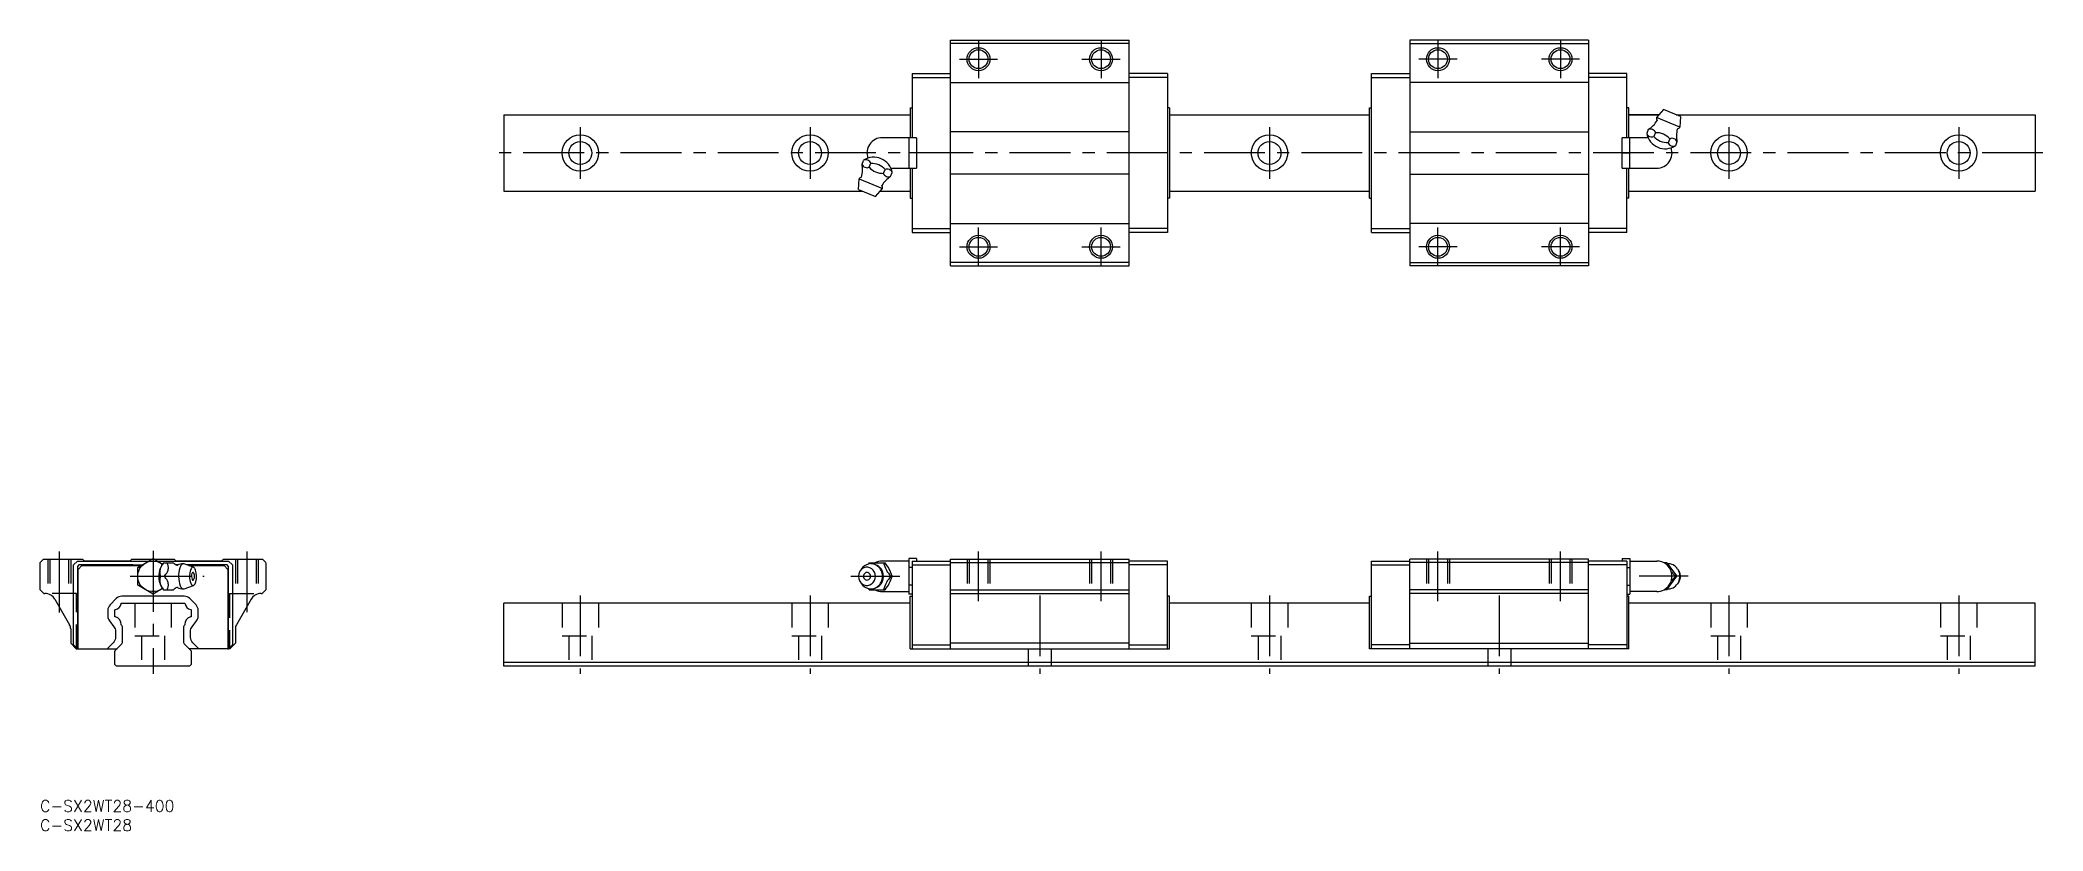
# Model space of a CAD drawing. Extents: x 0 to 523, y -8 to 199.
import ezdxf

# ---------------------------------------------------------------- set-up
doc = ezdxf.new("R2010")
doc.units = 0
doc.header["$LTSCALE"] = 0.5
doc.linetypes.add('CENTER', pattern=[50.8, 31.75, -6.35, 6.35, -6.35])
doc.linetypes.add('DASHED', pattern=[19.05, 12.7, -6.35])
for name, color, linetype in [('MSM_CENTER', 1, 'CENTER'), ('MSM_CONTINUOUS', 7, 'CONTINUOUS'), ('MSM_DASHED', 4, 'DASHED'), ('MSM_NARROW', 5, 'CONTINUOUS'), ('MSM_PART_NUMBER', 7, 'CONTINUOUS')]:
    doc.layers.add(name, color=color, linetype=linetype)
doc.styles.get("Standard").update_dxf_attribs({"font": 'txt.shx', "height": 3, "bigfont": 'bigfont.shx'})

# ---------------------------------------------------------------- blocks, each defined once
blk = doc.blocks.new('*U65')
at = {"layer": 'MSM_PART_NUMBER'}
blk.add_text('C-SX2WT28-400', height=3, dxfattribs=at).set_placement((0, -3))
blk = doc.blocks.new('*U66')
at = {"layer": 'MSM_PART_NUMBER'}
blk.add_text('C-SX2WT28', height=3, dxfattribs=at).set_placement((0, -8))

msp = doc.modelspace()

# ---------------------------------------------------------------- linework, layer by layer
at = {"layer": 'MSM_CENTER'}
for p, q in [((240.09, 193.56), (250.09, 193.56)), ((245.09, 198.56), (245.09, 188.56)), ((272.09, 193.56), (282.09, 193.56)), ((277.09, 198.56), (277.09, 188.56)), ((370.09, 193.56), (360.09, 193.56)), ((365.09, 198.56), (365.09, 188.56)), ((402.09, 193.56), (392.09, 193.56)), ((397.09, 198.56), (397.09, 188.56)), ((141.09, 175.81), (141.09, 162.31)), ((201.09, 175.81), (201.09, 162.31)), ((321.09, 175.81), (321.09, 162.31)), ((441.09, 175.81), (441.09, 162.31)), ((501.09, 175.81), (501.09, 162.31)), ((523.09, 169.06), (119.09, 169.06)), ((245.09, 139.56), (245.09, 149.56)), ((277.09, 139.56), (277.09, 149.56)), ((365.09, 139.56), (365.09, 149.56)), ((397.09, 139.56), (397.09, 149.56)), ((240.09, 144.56), (250.09, 144.56)), ((272.09, 144.56), (282.09, 144.56)), ((370.09, 144.56), (360.09, 144.56)), ((402.09, 144.56), (392.09, 144.56)), ((5, 64.95), (5, 47.59)), ((29.5, 65.12), (29.5, 33)), ((54, 65), (54, 47.59)), ((245.09, 52), (245.09, 65)), ((277.09, 52), (277.09, 65)), ((365.09, 52), (365.09, 65)), ((397.09, 52), (397.09, 65)), ((23.5, 58.5), (42.86, 58.5)), ((211.74, 58.5), (224.57, 58.5)), ((430.44, 58.5), (417.62, 58.5)), ((430.44, 58.5), (417.62, 58.5)), ((141.09, 53.5), (141.09, 33)), ((201.09, 53.5), (201.09, 33)), ((261.09, 53.5), (261.09, 33)), ((321.09, 53.5), (321.09, 33)), ((381.09, 53.5), (381.09, 33)), ((441.09, 53.5), (441.09, 33)), ((501.09, 53.5), (501.09, 33))]:
    msp.add_line(p, q, dxfattribs=at)
at = {"layer": 'MSM_CONTINUOUS'}
for p, q in [((237.74, 198.56), (284.44, 198.56)), ((237.74, 139.56), (237.74, 198.56)), ((284.44, 197.66), (237.74, 197.66)), ((284.44, 139.56), (284.44, 198.56)), ((357.74, 198.56), (357.74, 139.56)), ((404.44, 198.56), (357.74, 198.56)), ((357.74, 197.66), (404.44, 197.66)), ((404.44, 198.56), (404.44, 139.56)), ((227.74, 189.81), (227.74, 173.06)), ((227.74, 189.81), (237.74, 189.81)), ((227.74, 188.81), (237.74, 188.81)), ((294.44, 189.81), (284.44, 189.81)), ((294.44, 188.81), (284.44, 188.81)), ((294.44, 189.81), (294.44, 148.31)), ((347.74, 148.31), (347.74, 189.81)), ((347.74, 189.81), (357.74, 189.81)), ((347.74, 188.81), (357.74, 188.81)), ((414.44, 189.81), (404.44, 189.81)), ((414.44, 188.81), (404.44, 188.81)), ((414.44, 173.06), (414.44, 189.81)), ((237.74, 187.51), (284.44, 187.51)), ((404.44, 187.51), (357.74, 187.51)), ((121.09, 179.06), (121.09, 159.06)), ((121.09, 179.06), (227.24, 179.06)), ((227.24, 180.86), (227.24, 173.06)), ((227.24, 180.86), (227.74, 180.86)), ((294.94, 180.86), (294.44, 180.86)), ((294.94, 180.86), (294.94, 157.26)), ((294.94, 179.06), (347.24, 179.06)), ((347.24, 157.26), (347.24, 180.86)), ((347.24, 180.86), (347.74, 180.86)), ((414.44, 173.06), (414.44, 180.86)), ((414.94, 180.86), (414.44, 180.86)), ((414.94, 173.06), (414.94, 180.86)), ((422.81, 179.06), (414.94, 179.06)), ((414.94, 179.06), (422.81, 179.06)), ((414.94, 179.06), (422.81, 179.06)), ((424.01, 180.41), (422.17, 178.33)), ((428.27, 175.81), (422.17, 178.33)), ((428.44, 178.58), (424.01, 180.41)), ((427.28, 179.06), (521.09, 179.06)), ((428.44, 178.58), (428.27, 175.81)), ((521.09, 179.06), (521.09, 159.06)), ((228.94, 173.06), (219.96, 173.06)), ((226.94, 173.06), (226.94, 165.06)), ((228.94, 173.06), (228.94, 165.06)), ((284.44, 174.61), (237.74, 174.61)), ((357.74, 174.61), (404.44, 174.61)), ((413.24, 165.06), (413.24, 173.06)), ((419.96, 173.06), (413.24, 173.06)), ((415.24, 165.06), (415.24, 173.06)), ((420.03, 175.18), (419.62, 174.17)), ((421.91, 174.37), (421.5, 173.36)), ((425.63, 172.77), (425.21, 171.75)), ((425.63, 172.77), (425.41, 172.24)), ((228.94, 169.06), (226.94, 169.06)), ((413.24, 169.06), (415.24, 169.06)), ((427.51, 171.96), (427.1, 170.97)), ((213.74, 159.53), (213.91, 162.3)), ((213.91, 162.3), (220.01, 159.78)), ((214.67, 166.15), (215.08, 167.14)), ((216.56, 165.34), (216.98, 166.36)), ((216.56, 165.34), (216.77, 165.87)), ((220.27, 163.75), (220.68, 164.75)), ((222.15, 162.93), (222.57, 163.94)), ((222.22, 165.06), (228.94, 165.06)), ((227.24, 165.06), (227.24, 157.26)), ((227.74, 165.06), (227.74, 157.26)), ((227.74, 165.06), (227.74, 148.31)), ((284.44, 163.51), (237.74, 163.51)), ((357.74, 163.51), (404.44, 163.51)), ((413.24, 165.06), (422.22, 165.06)), ((414.44, 148.31), (414.44, 165.06)), ((414.94, 157.26), (414.94, 165.06)), ((121.09, 159.06), (214.9, 159.06)), ((213.74, 159.53), (218.18, 157.7)), ((218.18, 157.7), (220.01, 159.78)), ((219.37, 159.06), (227.24, 159.06)), ((219.37, 159.06), (227.24, 159.06)), ((227.24, 157.26), (227.74, 157.26)), ((294.94, 157.26), (294.44, 157.26)), ((294.94, 159.06), (347.24, 159.06)), ((347.24, 157.26), (347.74, 157.26)), ((414.94, 157.26), (414.44, 157.26)), ((414.94, 159.06), (521.09, 159.06)), ((227.74, 149.31), (237.74, 149.31)), ((227.74, 148.31), (237.74, 148.31)), ((237.74, 150.61), (284.44, 150.61)), ((294.44, 149.31), (284.44, 149.31)), ((294.44, 148.31), (284.44, 148.31)), ((347.74, 149.31), (357.74, 149.31)), ((347.74, 148.31), (357.74, 148.31)), ((404.44, 150.61), (357.74, 150.61)), ((414.44, 149.31), (404.44, 149.31)), ((414.44, 148.31), (404.44, 148.31)), ((284.44, 140.46), (237.74, 140.46)), ((237.74, 139.56), (284.44, 139.56)), ((357.74, 140.46), (404.44, 140.46)), ((404.44, 139.56), (357.74, 139.56)), ((0.9, 63), (0, 62.1)), ((0.9, 63), (11.05, 63)), ((11.05, 63), (11.5, 62.55)), ((23.5, 62.55), (23.95, 63)), ((23.95, 63), (29.29, 63)), ((25.5, 60.81), (29.5, 63.12)), ((29.5, 63.12), (31.97, 61.7)), ((29.71, 63), (35.05, 63)), ((35.05, 63), (35.5, 62.55)), ((47.5, 62.55), (47.95, 63)), ((47.95, 63), (58.1, 63)), ((59, 62.1), (58.1, 63)), ((228.94, 63.12), (226.94, 63.12)), ((226.94, 63.12), (226.94, 53.88)), ((228.94, 63.12), (228.94, 62.5)), ((237.74, 63), (284.44, 63)), ((237.74, 39.6), (237.74, 63)), ((284.44, 39.6), (284.44, 63)), ((404.44, 63), (357.74, 63)), ((357.74, 39.6), (357.74, 63)), ((404.44, 39.6), (404.44, 63)), ((413.24, 63.12), (415.24, 63.12)), ((413.24, 63.12), (413.24, 62.5)), ((415.24, 63.12), (415.24, 53.88)), ((0, 55), (0, 62.1)), ((8.75, 61.5), (9.75, 62.5)), ((8.75, 40.6), (8.75, 61.5)), ((9.75, 62.5), (28.42, 62.5)), ((10.16, 61.5), (9.75, 61.09)), ((9.75, 61.09), (9.75, 39.6)), ((9.95, 60.3), (10.95, 61.3)), ((9.95, 46.6), (9.95, 60.3)), ((24.25, 61.5), (10.16, 61.5)), ((10.95, 61.3), (24.25, 61.3)), ((11.5, 62.55), (23.5, 62.55)), ((24.25, 61.5), (26.69, 61.5)), ((24.25, 61.3), (26.25, 61.3)), ((25.5, 56.19), (25.5, 60.81)), ((26.25, 61.24), (26.25, 61.3)), ((30.58, 62.5), (49.25, 62.5)), ((31.46, 58.5), (32.46, 58.5)), ((32.23, 62), (31.9, 61.63)), ((32.23, 62), (34.84, 62)), ((35.5, 62.55), (47.5, 62.55)), ((36.07, 61.5), (35.53, 61.5)), ((40.08, 60.87), (37.53, 61.79)), ((48.84, 61.5), (38.34, 61.5)), ((38.89, 61.3), (48.05, 61.3)), ((48.05, 61.3), (49.05, 60.3)), ((49.25, 61.09), (48.84, 61.5)), ((49.05, 60.3), (49.05, 39.6)), ((49.25, 62.5), (50.25, 61.5)), ((49.25, 39.6), (49.25, 61.09)), ((50.25, 61.5), (50.25, 40.6)), ((59, 62.05), (59, 55)), ((214.54, 60.46), (214.15, 59.86)), ((216.55, 62), (216.34, 61.72)), ((216.55, 62), (220.7, 62)), ((226.94, 62.5), (219.96, 62.5)), ((222.15, 58.5), (222.57, 58.5)), ((227.74, 60.81), (226.94, 60.81)), ((227.74, 62.5), (237.74, 62.5)), ((227.74, 62.5), (227.74, 39.6)), ((227.74, 61.5), (237.74, 61.5)), ((237.74, 62.1), (284.44, 62.1)), ((294.44, 62.5), (284.44, 62.5)), ((294.44, 61.5), (284.44, 61.5)), ((294.44, 39.6), (294.44, 62.5)), ((347.74, 62.5), (357.74, 62.5)), ((347.74, 39.6), (347.74, 62.5)), ((347.74, 61.5), (357.74, 61.5)), ((404.44, 62.1), (357.74, 62.1)), ((414.44, 62.5), (404.44, 62.5)), ((414.44, 61.5), (404.44, 61.5)), ((414.44, 62.5), (414.44, 39.6)), ((414.44, 60.81), (415.24, 60.81)), ((415.24, 62.5), (422.22, 62.5)), ((415.24, 62.5), (422.22, 62.5)), ((420.03, 58.5), (419.62, 58.5)), ((424.85, 62), (424.16, 62)), ((424.85, 62), (427.51, 58.5)), ((424.85, 55), (427.51, 58.5)), ((427.51, 58.5), (427.1, 58.5)), ((427.64, 60.46), (428.03, 59.86)), ((0, 55), (1, 54)), ((1, 54), (1.28, 54)), ((3.88, 52.5), (7.73, 45.82)), ((19.91, 52.7), (18.27, 51.01)), ((37.66, 53.3), (21.34, 53.3)), ((29.5, 53.88), (25.5, 56.19)), ((31.97, 55.31), (29.5, 53.88)), ((31.91, 55.38), (32.23, 55)), ((32.23, 55), (34.84, 55)), ((37.62, 55.23), (40.08, 56.13)), ((40.73, 51.01), (39.09, 52.7)), ((55.12, 52.5), (51.27, 45.82)), ((57.72, 54), (58, 54)), ((58, 54), (59, 55)), ((214.11, 57.21), (214.54, 56.55)), ((216.55, 55), (216.34, 55.28)), ((216.55, 55), (220.7, 55)), ((219.96, 54.5), (226.94, 54.5)), ((227.74, 56.19), (226.94, 56.19)), ((227.74, 53.88), (226.94, 53.88)), ((227.24, 53.3), (227.74, 53.3)), ((227.24, 39.6), (227.24, 53.3)), ((237.74, 55), (284.44, 55)), ((237.74, 54), (284.44, 54)), ((294.94, 53.3), (294.44, 53.3)), ((294.94, 39.6), (294.94, 53.3)), ((347.24, 39.6), (347.24, 53.3)), ((347.24, 53.3), (347.74, 53.3)), ((404.44, 55), (357.74, 55)), ((404.44, 54), (357.74, 54)), ((414.44, 56.19), (415.24, 56.19)), ((414.44, 53.88), (415.24, 53.88)), ((414.94, 53.3), (414.44, 53.3)), ((414.94, 39.6), (414.94, 53.3)), ((422.22, 54.5), (415.24, 54.5)), ((424.85, 55), (424.15, 55)), ((428.08, 57.21), (427.64, 56.55)), ((17.7, 49.62), (17.7, 48.09)), ((19.5, 48.09), (19.5, 49.62)), ((21.34, 51.5), (37.66, 51.5)), ((39.5, 49.62), (39.5, 48.09)), ((41.3, 48.09), (41.3, 49.62)), ((227.24, 51.5), (121.09, 51.5)), ((121.09, 35), (121.09, 51.5)), ((347.24, 51.5), (294.94, 51.5)), ((521.09, 51.5), (414.94, 51.5)), ((521.09, 35), (521.09, 51.5)), ((8, 44.82), (8, 41.05)), ((9.95, 39.6), (9.95, 46.6)), ((18.11, 46.88), (19.29, 45.34)), ((18.11, 46.88), (19.29, 45.34)), ((19.7, 44.12), (19.7, 42.57)), ((21.35, 45.65), (21.21, 45.79)), ((21.5, 41.21), (21.5, 45.29)), ((37.5, 45.3), (37.5, 41.2)), ((37.79, 45.79), (37.64, 45.64)), ((39.3, 42.57), (39.3, 44.12)), ((39.71, 45.34), (40.89, 46.88)), ((51, 44.82), (51, 41.05)), ((8, 41.05), (9.45, 39.6)), ((8.75, 40.6), (9.75, 39.6)), ((9.45, 39.6), (20.1, 39.6)), ((9.95, 39.6), (9.75, 39.6)), ((19.11, 41.16), (17.55, 39.6)), ((19.5, 35.5), (19.5, 38.9)), ((19.57, 39.07), (21.36, 40.86)), ((37.64, 40.86), (39.43, 39.07)), ((49.55, 39.6), (38.9, 39.6)), ((39.5, 38.9), (39.5, 35.5)), ((41.45, 39.6), (39.89, 41.16)), ((49.05, 39.6), (49.25, 39.6)), ((49.25, 39.6), (50.25, 40.6)), ((51, 41.05), (49.55, 39.6)), ((227.24, 39.6), (294.94, 39.6)), ((227.74, 40.6), (237.74, 40.6)), ((284.44, 41.05), (237.74, 41.05)), ((284.44, 40.6), (294.44, 40.6)), ((414.94, 39.6), (347.24, 39.6)), ((357.74, 40.6), (347.74, 40.6)), ((357.74, 41.05), (404.44, 41.05)), ((414.44, 40.6), (404.44, 40.6)), ((20, 35), (19.5, 35.5)), ((39, 35), (20, 35)), ((39, 35), (39.5, 35.5)), ((521.09, 36), (121.09, 36)), ((521.09, 35), (121.09, 35))]:
    msp.add_line(p, q, dxfattribs=at)
for centre, radius in [((245.09, 193.56), 2.46), ((277.09, 193.56), 2.46), ((365.09, 193.56), 2.46), ((397.09, 193.56), 2.46), ((141.09, 169.06), 4.75), ((201.09, 169.06), 4.75), ((321.09, 169.06), 4.75), ((441.09, 169.06), 4.75), ((501.09, 169.06), 4.75), ((141.09, 169.06), 3), ((201.09, 169.06), 3), ((321.09, 169.06), 3), ((441.09, 169.06), 3), ((501.09, 169.06), 3), ((245.09, 144.56), 2.46), ((277.09, 144.56), 2.46), ((365.09, 144.56), 2.46), ((397.09, 144.56), 2.46)]:
    msp.add_circle(centre, radius, dxfattribs=at)
for centre, radius, start, end in [((423.72, 178.24), 1.55, 176.4242, 205.8253), ((219.96, 169.06), 4, 90, 199.9907), ((424.42, 175.05), 4.88, 190.2975, 303.3855), ((420.91, 174.6), 1.36, 198.3035, 295.1724), ((416.42, 180.92), 6.78, 302.1657, 330.4077), ((420.61, 173.93), 1.38, 18.5668, 114.8656), ((425.01, 176.46), 4.69, 221.1836, 272.2489), ((422.1, 169.68), 4.69, 41.1836, 92.2489), ((426.21, 171.52), 1.38, 18.5668, 114.8656), ((434.75, 173.44), 7.39, 164.8352, 191.5284), ((427.31, 176.52), 1.19, 284.9888, 323.4111), ((217.76, 163.07), 4.88, 10.2975, 123.3855), ((422.22, 169.06), 4, 270, 19.9907), ((426.5, 172.21), 1.38, 198.5668, 295.8101), ((214.87, 161.59), 1.19, 104.9888, 143.4111), ((207.43, 164.68), 7.39, 344.8352, 11.5284), ((215.98, 166.59), 1.38, 198.5668, 294.8656), ((215.68, 165.9), 1.38, 18.5668, 115.8101), ((220.08, 168.43), 4.69, 221.1836, 272.2489), ((217.17, 161.66), 4.69, 41.1836, 92.2489), ((225.76, 157.19), 6.78, 122.1657, 150.4077), ((221.57, 164.18), 1.38, 198.5668, 294.8656), ((221.27, 163.51), 1.36, 18.3035, 115.1724), ((218.47, 159.87), 1.55, 356.4242, 25.8253), ((36.92, 58.5), 5.93, 153.9878, 197.6494), ((34.67, 59.6), 3.39, 175.681, 198.8897), ((34.67, 57.4), 3.39, 161.1103, 184.319), ((35.47, 59.29), 4.22, 140.0558, 172.3486), ((33.82, 60.14), 2.43, 142.2143, 156.7618), ((27.81, 62.49), 6.13, 319.4144, 332.3909), ((27.81, 54.51), 6.13, 27.6091, 40.5856), ((25.83, 59.4), 7.84, 15.6946, 19.3645), ((31.14, 60.75), 2.37, 332.2669, 357.3537), ((30.79, 60.71), 2.72, 358.4444, 17.2473), ((37.03, 64.31), 3.18, 226.4728, 245.7673), ((35.85, 62.01), 0.616, 258.1871, 269.3127), ((35.83, 61.52), 0.123, 276.3643, 301.122), ((37.44, 58.52), 3.28, 89.9615, 118.2515), ((43.72, 58.52), 7.54, 163.1909, 199.236), ((39.13, 59.84), 2.77, 142.8964, 161.7439), ((37.51, 61.09), 0.712, 98.6525, 144.7375), ((37.45, 61.41), 0.393, 78.9135, 97.4728), ((44.65, 58.48), 5.63, 162.5371, 193.7403), ((40.74, 59.7), 1.53, 135.6696, 161.9152), ((41.79, 58.5), 2.23, 161.2203, 200.2499), ((39.97, 60.44), 0.463, 117.1211, 134.3624), ((40.24, 59.03), 0.597, 134.1171, 160.4069), ((40.14, 57.91), 0.474, 201.7302, 233.3162), ((39.94, 60.52), 0.378, 71.9238, 119.0703), ((39.98, 59.27), 0.239, 111.1853, 129.9854), ((39.94, 59.34), 0.161, 54.4345, 108.1955), ((39.75, 59.1), 0.464, 24.0264, 52.3872), ((39.75, 57.9), 0.461, 306.337, 337.5357), ((39.8, 60.25), 0.687, 29.3717, 65.9159), ((38.54, 58.5), 1.82, 334.6414, 25.8257), ((38.61, 59.44), 2.12, 18.9241, 32.1296), ((35.17, 58.49), 5.69, 345.615, 16.8148), ((216.22, 58.5), 2.48, 115.7423, 244.2577), ((217.08, 58.75), 3.06, 104.2486, 146.1552), ((216.08, 58.5), 1.04, 125.9315, 234.0685), ((215.96, 58.83), 2.07, 53.4317, 113.3468), ((215.96, 58.63), 0.868, 55.4446, 124.5554), ((215.96, 58.37), 0.868, 235.4446, 304.5554), ((216.98, 59.15), 2.66, 89.4901, 104.3096), ((215.84, 58.5), 1.04, 305.8911, 54.1089), ((216.81, 58), 3.81, 71.9324, 87.7023), ((216.99, 58.5), 3.3, 270.0052, 89.7493), ((215.66, 58.5), 2.52, 307.2256, 52.3419), ((216.92, 58.78), 3.03, 52.7074, 69.3359), ((219.96, 58.5), 4, 90, 118.9466), ((216.5, 58.5), 3.51, 309.9371, 50.0629), ((228.94, 64.37), 8.97, 195.3088, 220.8447), ((228.94, 52.63), 8.97, 139.1553, 164.6912), ((212.22, 55.23), 10.85, 17.5455, 38.608), ((212.22, 61.77), 10.85, 321.392, 342.4545), ((422.22, 58.5), 4, 298.8874, 90), ((438.11, 69.64), 15.66, 209.1921, 210.386), ((425.1, 58.75), 3.06, 33.8448, 92.0535), ((425.2, 59.15), 2.66, 75.6904, 75.977), ((438.11, 47.36), 15.66, 134.6639, 140.3504), ((438.11, 69.64), 15.66, 219.6618, 225.3361), ((425.97, 58.5), 2.48, 325.2308, 33.3474), ((424.32, 58.52), 3.95, 338.7414, 19.8367), ((1.28, 51), 3, 30, 90), ((1.28, 51), 3, 30, 90), ((21.34, 51.3), 2, 90, 135.668), ((37.92, 59.1), 7.07, 199.8026, 211.721), ((35.47, 57.71), 4.22, 187.6514, 219.9442), ((31.14, 56.25), 2.37, 2.6463, 27.7331), ((25.83, 57.6), 7.84, 340.6355, 344.3054), ((30.79, 56.29), 2.72, 342.7527, 1.5556), ((37.03, 52.69), 3.18, 114.2327, 133.5272), ((35.85, 54.99), 0.616, 90.6873, 101.8129), ((35.83, 55.48), 0.123, 58.878, 83.6357), ((37.44, 58.48), 3.28, 241.7485, 270.0385), ((38.48, 56.79), 2.02, 201.8262, 222.8013), ((37.64, 56.06), 0.911, 224.3958, 239.9278), ((37.45, 55.73), 0.533, 239.8556, 270.8501), ((37.45, 55.69), 0.486, 269.939, 290.9958), ((37.66, 51.3), 2, 44.332, 90), ((41.15, 57.56), 2.01, 191.866, 220.6763), ((40.08, 56.73), 0.665, 226.6072, 240.3244), ((39.95, 56.5), 0.395, 240.897, 261.9191), ((39.94, 57.66), 0.16, 236.4801, 303.1933), ((39.94, 56.41), 0.315, 260.7514, 282.6109), ((39.93, 56.49), 0.395, 281.0045, 291.3513), ((39.76, 56.79), 0.731, 295.4051, 328.1515), ((39.1, 57.28), 1.56, 325.6591, 332.5447), ((38.89, 57.47), 1.84, 330.3534, 347.5108), ((57.72, 51), 3, 90, 150), ((57.72, 51), 3, 90, 150), ((217.08, 58.25), 3.06, 213.8448, 255.7514), ((215.96, 58.18), 2.08, 246.7172, 305.9599), ((216.98, 57.82), 2.62, 255.6391, 270.367), ((216.81, 58.98), 3.78, 272.2163, 288.095), ((216.91, 58.24), 3.05, 290.7519, 307.2621), ((219.96, 58.5), 4, 241.0365, 270), ((422.22, 58.5), 4, 270, 298.9635), ((438.11, 47.36), 15.66, 149.5797, 150.8079), ((425.1, 58.25), 3.06, 268.0108, 326.1552), ((425.2, 57.82), 2.62, 284.1684, 284.3609), ((19.7, 49.62), 2, 135.668, 180), ((19.7, 48.09), 2, 180, 217.4141), ((19.36, 51.59), 1.8, 279.6926, 351.6539), ((19.36, 46.12), 1.8, 354.451, 80.307), ((39.64, 46.12), 1.8, 99.6923, 185.4397), ((39.64, 51.59), 1.8, 188.2911, 260.359), ((39.3, 49.62), 2, 0, 44.332), ((39.3, 48.09), 2, 322.5859, 0), ((6, 44.82), 2, 0, 30), ((21, 45.29), 0.5, 0, 45), ((38, 45.29), 0.5, 135.2684, 179.2662), ((53, 44.82), 2, 150, 180), ((21, 41.21), 0.5, 314.7233, 0), ((38, 41.21), 0.5, 180.7338, 224.5262)]:
    msp.add_arc(centre, radius, start, end, dxfattribs=at)
at = {"layer": 'MSM_CONTINUOUS', "extrusion": (0, 0, -1)}
for centre, radius, start, end in [((-29.5, 58.5), 4, 232.3358, 127.6204), ((-19.7, 49.62), 0.2, 360, 80.3074), ((-19.7, 48.09), 0.2, 279.693, 0), ((-21.34, 51.3), 0.2, 8.3461, 90), ((-37.66, 51.3), 0.2, 90, 172.1503), ((-39.3, 48.09), 0.2, 180, 260.3077), ((-39.3, 49.62), 0.2, 100.1562, 180), ((-17.7, 42.57), 2, 180, 225), ((-17.7, 44.12), 2, 142.5859, 180), ((-21.36, 45.93), 0.2, 314.5651, 6.4224), ((-37.64, 45.93), 0.2, 174.5607, 225), ((-41.3, 44.12), 2, 360, 37.4141), ((-41.3, 42.57), 2, 315, 0), ((-19.75, 38.9), 0.25, 359.2577, 45), ((-39.25, 38.9), 0.25, 135, 180)]:
    msp.add_arc(centre, radius, start, end, dxfattribs=at)
at = {"layer": 'MSM_DASHED'}
for p, q in [((2, 62.95), (2, 54)), ((2.54, 62.95), (2.54, 54)), ((7.46, 62.95), (7.46, 54)), ((8, 62.95), (8, 54)), ((51, 62.95), (51, 54)), ((51.54, 62.95), (51.54, 54)), ((56.46, 62.95), (56.46, 54)), ((57, 62.95), (57, 54)), ((242.09, 63), (242.09, 54)), ((242.63, 63), (242.63, 54)), ((247.55, 63), (247.55, 54)), ((248.09, 63), (248.09, 54)), ((274.09, 63), (274.09, 54)), ((274.63, 63), (274.63, 54)), ((279.55, 63), (279.55, 54)), ((280.09, 63), (280.09, 54)), ((362.09, 63), (362.09, 54)), ((362.63, 63), (362.63, 54)), ((367.55, 63), (367.55, 54)), ((368.09, 63), (368.09, 54)), ((394.09, 63), (394.09, 54)), ((394.63, 63), (394.63, 54)), ((399.55, 63), (399.55, 54)), ((400.09, 63), (400.09, 54)), ((9.5, 54), (1.26, 54)), ((9.5, 39.6), (9.5, 54)), ((49.5, 54), (57.76, 54)), ((49.5, 54), (49.5, 39.6)), ((24.75, 51.5), (24.75, 43)), ((34.25, 51.5), (34.25, 43)), ((136.34, 51.5), (136.34, 43)), ((145.84, 51.5), (145.84, 43)), ((196.34, 51.5), (196.34, 43)), ((205.84, 51.5), (205.84, 43)), ((316.34, 51.5), (316.34, 43)), ((325.84, 51.5), (325.84, 43)), ((436.34, 51.5), (436.34, 43)), ((445.84, 51.5), (445.84, 43)), ((496.34, 51.5), (496.34, 43)), ((505.84, 51.5), (505.84, 43)), ((24.75, 43), (34.25, 43)), ((26.5, 43), (26.5, 35)), ((32.5, 43), (32.5, 35)), ((136.34, 43), (145.84, 43)), ((138.09, 43), (138.09, 35)), ((144.09, 43), (144.09, 35)), ((196.34, 43), (205.84, 43)), ((198.09, 43), (198.09, 35)), ((204.09, 43), (204.09, 35)), ((316.34, 43), (325.84, 43)), ((318.09, 43), (318.09, 35)), ((324.09, 43), (324.09, 35)), ((436.34, 43), (445.84, 43)), ((438.09, 43), (438.09, 35)), ((444.09, 43), (444.09, 35)), ((496.34, 43), (505.84, 43)), ((498.09, 43), (498.09, 35)), ((504.09, 43), (504.09, 35)), ((258.09, 39.6), (258.09, 35)), ((264.09, 39.6), (264.09, 35)), ((378.09, 39.6), (378.09, 35)), ((384.09, 39.6), (384.09, 35))]:
    msp.add_line(p, q, dxfattribs=at)
at = {"layer": 'MSM_NARROW'}
for centre in [(245.09, 193.56), (277.09, 193.56), (365.09, 193.56), (397.09, 193.56), (245.09, 144.56), (277.09, 144.56), (365.09, 144.56), (397.09, 144.56)]:
    msp.add_circle(centre, 3, dxfattribs=at)

# ---------------------------------------------------------------- block references
at = {"layer": 'MSM_CONTINUOUS'}
for name in ['*U65', '*U66']:
    msp.add_blockref(name, (0, 0), dxfattribs=at)

doc.saveas('drawing.dxf')
